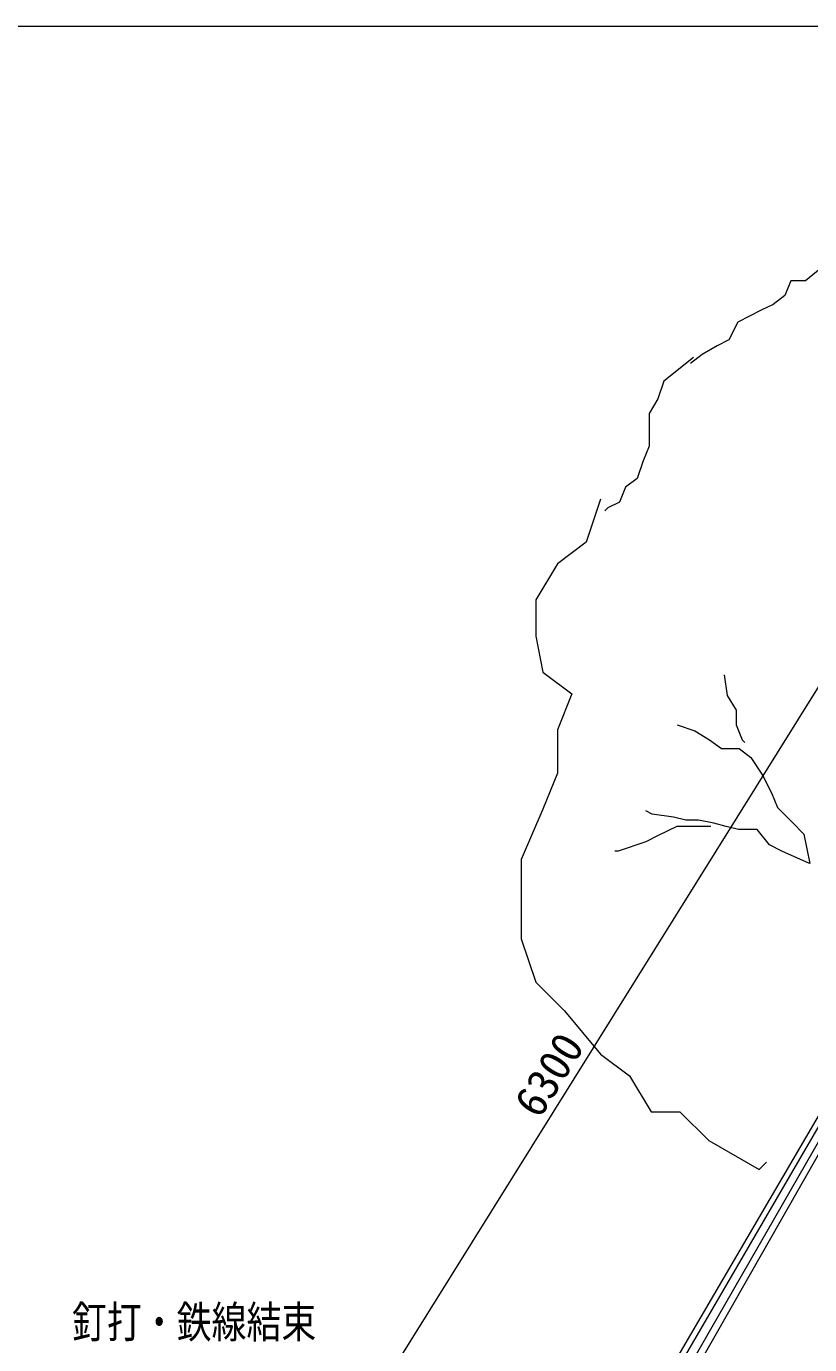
# Model space of a CAD drawing. Units: millimetres, scale not verified. Extents: x 161 to 2899, y 2060 to 3927.
# Drawn here: x 1303 to 1885, y 2893 to 3872 of the extents above; entities that cross this region are included whole.
import ezdxf
from ezdxf.enums import TextEntityAlignment as Align

# ---------------------------------------------------------------- set-up
doc = ezdxf.new("R2010")
doc.units = ezdxf.units.MM
doc.header["$LTSCALE"] = 10
for name, color, linetype, lineweight in [('_0-0_', 7, 'Continuous', 13), ('寸法', 1, 'Continuous', 13), ('本体', 7, 'Continuous', 13)]:
    doc.layers.add(name, color=color, linetype=linetype, lineweight=lineweight)
doc.styles.add('ＭＳ ゴシック', font='')
doc.styles.get('ＭＳ ゴシック').set_extended_font_data('MS Gothic')

msp = doc.modelspace()

# ---------------------------------------------------------------- linework, layer by layer
at = {"layer": '_0-0_', "color": 6}
msp.add_lwpolyline([(2898.74, 3871.94), (160.62, 3871.94), (160.62, 2060.13), (2898.74, 2060.13)], close=True, dxfattribs=at)
at = {"layer": '寸法'}
msp.add_line((1496.49, 2748.34), (1915.36, 3420.21), dxfattribs=at)
at = {"layer": '本体'}
for p, q in [((1892.59, 3691.82), (1881.64, 3683.05)), ((1870.68, 3683.05), (1866.3, 3672.1)), ((1881.64, 3683.05), (1870.68, 3683.05)), ((1866.3, 3672.1), (1857.53, 3665.52)), ((1848.77, 3661.14), (1840, 3656.76)), ((1857.53, 3665.52), (1848.77, 3661.14)), ((1831.24, 3652.37), (1824.66, 3639.22)), ((1840, 3656.76), (1831.24, 3652.37)), ((1815.9, 3634.84), (1804.94, 3628.27)), ((1824.66, 3639.22), (1815.9, 3634.84)), ((1798.36, 3626.08), (1776.45, 3608.55)), ((1804.94, 3628.27), (1796.17, 3621.69)), ((1776.45, 3608.55), (1772.07, 3595.4)), ((1772.07, 3595.4), (1765.49, 3584.44)), ((1765.49, 3584.44), (1765.49, 3573.48)), ((1765.49, 3573.48), (1765.49, 3560.33)), ((1765.49, 3560.33), (1761.11, 3549.38)), ((1761.11, 3549.38), (1756.73, 3536.23)), ((1756.73, 3536.23), (1747.96, 3529.66)), ((1747.96, 3529.66), (1743.58, 3518.7)), ((1729.48, 3520.93), (1718.77, 3488.81)), ((1734.81, 3514.32), (1732.62, 3512.12)), ((1743.58, 3518.7), (1734.81, 3514.32)), ((1718.77, 3488.81), (1697.36, 3472.75)), ((1697.36, 3472.75), (1681.3, 3445.99)), ((1681.3, 3445.99), (1681.3, 3419.22)), ((1681.3, 3419.22), (1686.66, 3392.46)), ((1686.66, 3392.46), (1708.07, 3376.4)), ((1821.3, 3390.48), (1823.49, 3375.14)), ((1708.07, 3376.4), (1697.36, 3349.64)), ((1823.49, 3375.14), (1830.07, 3364.18)), ((1830.07, 3364.18), (1830.07, 3353.22)), ((1697.36, 3349.64), (1697.36, 3317.52)), ((1786.24, 3353.22), (1799.39, 3348.84)), ((1799.39, 3348.84), (1810.34, 3342.27)), ((1830.07, 3353.22), (1834.45, 3342.27)), ((2051.99, 3338.45), (1705.56, 2745.62)), ((1810.34, 3342.27), (1819.11, 3335.69)), ((1834.45, 3342.27), (1836.64, 3340.08)), ((1714.43, 2724.15), (2061.32, 3333)), ((1819.11, 3335.69), (1832.26, 3335.69)), ((1832.26, 3335.69), (1841.02, 3329.12)), ((1841.02, 3329.12), (1849.79, 3315.97)), ((1697.36, 3317.52), (1686.66, 3290.76)), ((1849.79, 3315.97), (1856.36, 3302.82)), ((1856.36, 3302.82), (1860.75, 3291.87)), ((1686.66, 3290.76), (1670.6, 3253.29)), ((1767.63, 3287.05), (1763.04, 3289.35)), ((1860.75, 3291.87), (1871.7, 3280.91)), ((1783.69, 3284.76), (1767.63, 3287.05)), ((1792.86, 3282.47), (1783.69, 3284.76)), ((1802.04, 3282.47), (1792.86, 3282.47)), ((1813.51, 3280.17), (1802.04, 3282.47)), ((1822.69, 3277.88), (1813.51, 3280.17)), ((1871.7, 3280.91), (1880.47, 3272.14)), ((1772.22, 3271), (1763.04, 3266.41)), ((1785.98, 3277.88), (1772.22, 3271)), ((1795.16, 3277.88), (1785.98, 3277.88)), ((1811.22, 3277.88), (1795.16, 3277.88)), ((1831.86, 3275.58), (1822.69, 3277.88)), ((1845.63, 3275.58), (1831.86, 3275.58)), ((1854.8, 3264.11), (1845.63, 3275.58)), ((1880.47, 3272.14), (1882.66, 3261.19)), ((1763.04, 3266.41), (1742.39, 3259.53)), ((1863.98, 3259.53), (1854.8, 3264.11)), ((1882.66, 3261.19), (1884.85, 3250.23)), ((1670.6, 3253.29), (1670.6, 3226.52)), ((1742.39, 3259.53), (1740.1, 3259.53)), ((1884.62, 3250.35), (1863.98, 3259.53)), ((1670.6, 3226.52), (1670.6, 3194.41)), ((1670.6, 3194.41), (1681.3, 3162.29)), ((1681.3, 3162.29), (1702.72, 3140.88)), ((1702.72, 3140.88), (1729.48, 3108.76)), ((1729.48, 3108.76), (1750.89, 3092.71)), ((1750.89, 3092.71), (1766.95, 3065.94)), ((1766.95, 3065.94), (1788.36, 3065.94)), ((1788.36, 3065.94), (1809.77, 3044.53)), ((1809.77, 3044.53), (1847.24, 3023.12)), ((1847.24, 3023.12), (1852.59, 3028.47))]:
    msp.add_line(p, q, dxfattribs=at)
at = {"layer": '本体', "color": 4}
for p, q in [((2054.37, 3335.85), (1707.93, 2739.87)), ((1711.6, 2731.01), (2058.22, 3334.75))]:
    msp.add_line(p, q, dxfattribs=at)

# ---------------------------------------------------------------- texts
at = {"layer": '_0-0_', "color": 3, "style": 'ＭＳ ゴシック', "width": 0.8}
msp.add_text('釘打・鉄線結束', height=23.74, dxfattribs=at).set_placement((1336.98, 2890.87), align=Align.BOTTOM_LEFT)
at = {"layer": '寸法', "color": 3, "style": 'ＭＳ ゴシック'}
msp.add_text('6300', height=23.74, rotation=58.059, dxfattribs=at).set_placement((1691.07, 3093.54), align=Align.MIDDLE_CENTER)

doc.saveas('drawing.dxf')
